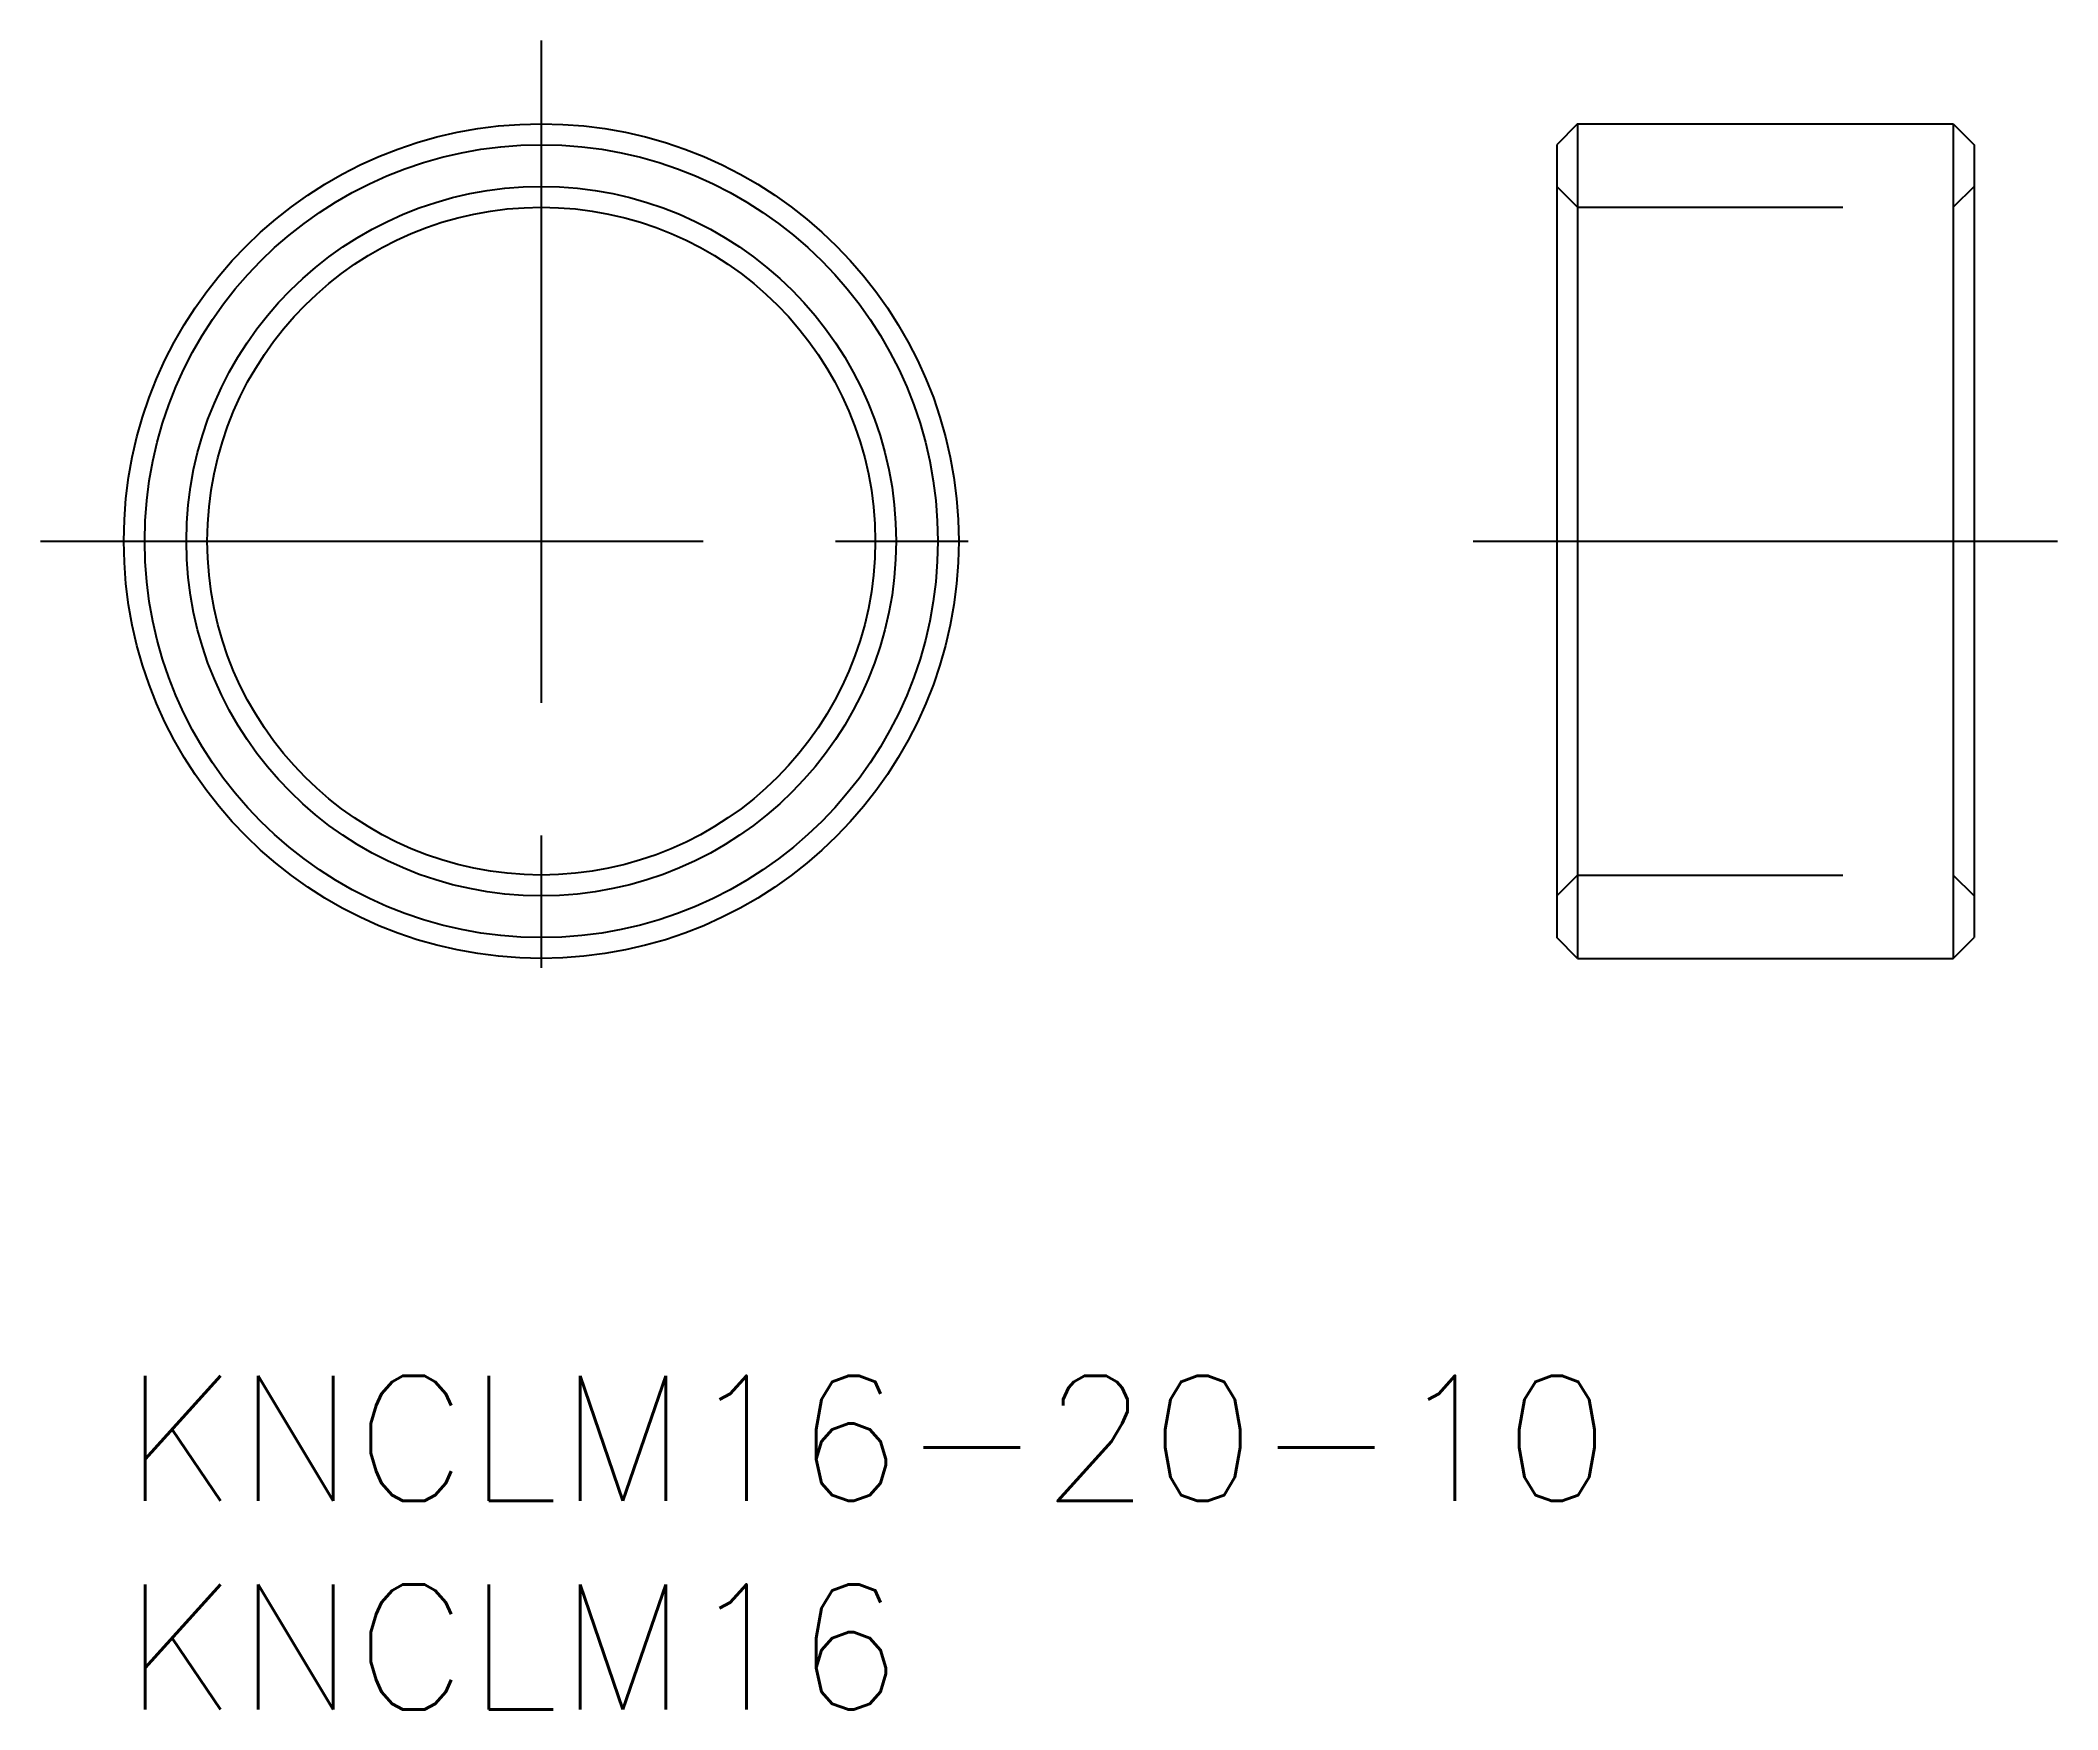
# Model space of a CAD drawing. Extents: x -2 to 46.3, y -8 to 32.
import ezdxf

# ---------------------------------------------------------------- set-up
doc = ezdxf.new("R2010")
doc.units = 0
doc.header["$LTSCALE"] = 0.5
doc.linetypes.add('CENTER', pattern=[50.8, 31.75, -6.35, 6.35, -6.35])
doc.linetypes.add('DASHED', pattern=[19.05, 12.7, -6.35])
for name, color, linetype in [('MSM_CENTER', 1, 'CENTER'), ('MSM_CONTINUOUS', 7, 'CONTINUOUS'), ('MSM_DASHED', 4, 'DASHED'), ('MSM_PART_NUMBER', 7, 'CONTINUOUS')]:
    doc.layers.add(name, color=color, linetype=linetype)
doc.styles.get("Standard").update_dxf_attribs({"font": 'txt.shx', "height": 1, "bigfont": 'bigfont.shx'})

# ---------------------------------------------------------------- blocks, each defined once
blk = doc.blocks.new('*U11')
at = {"layer": 'MSM_PART_NUMBER'}
blk.add_text('KNCLM16-20-10', height=3, dxfattribs=at).set_placement((0, -3))
blk = doc.blocks.new('*U12')
at = {"layer": 'MSM_PART_NUMBER'}
blk.add_text('KNCLM16', height=3, dxfattribs=at).set_placement((0, -8))

msp = doc.modelspace()

# ---------------------------------------------------------------- linework, layer by layer
at = {"layer": 'MSM_CENTER'}
for p, q in [((10, 32), (10, 8)), ((-2, 20), (22, 20)), ((32.326, 20), (46.326, 20))]:
    msp.add_line(p, q, dxfattribs=at)
at = {"layer": 'MSM_CONTINUOUS'}
for p, q in [((34.826, 30), (34.326, 29.5)), ((34.826, 30), (43.826, 30)), ((34.826, 30), (34.826, 10)), ((43.826, 30), (44.326, 29.5)), ((43.826, 30), (43.826, 10)), ((34.326, 29.5), (34.326, 10.5)), ((44.326, 29.5), (44.326, 10.5)), ((34.826, 10), (34.326, 10.5)), ((43.826, 10), (44.326, 10.5)), ((34.826, 10), (43.826, 10))]:
    msp.add_line(p, q, dxfattribs=at)
for radius in [10, 9.5, 8.5, 8]:
    msp.add_circle((10, 20), radius, dxfattribs=at)
at = {"layer": 'MSM_DASHED'}
for p, q in [((34.826, 28), (34.326, 28.5)), ((44.326, 28.5), (43.826, 28)), ((34.826, 28), (43.826, 28)), ((34.826, 12), (34.326, 11.5)), ((34.826, 12), (43.826, 12)), ((44.326, 11.5), (43.826, 12))]:
    msp.add_line(p, q, dxfattribs=at)

# ---------------------------------------------------------------- block references
at = {"layer": 'MSM_CONTINUOUS'}
for name in ['*U11', '*U12']:
    msp.add_blockref(name, (0, 0), dxfattribs=at)

doc.saveas('drawing.dxf')
